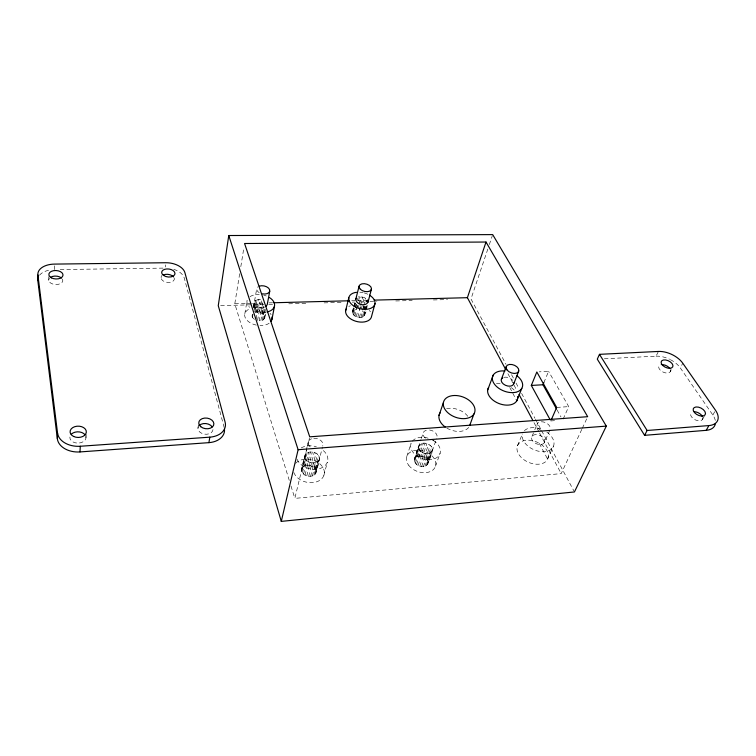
<?xml version="1.0" encoding="UTF-8"?>
<svg xmlns="http://www.w3.org/2000/svg" width="756" height="756" viewBox="0 0 756 756"><rect width="100%" height="100%" fill="white"/><g stroke="black" fill="none" stroke-linecap="round" stroke-linejoin="round"><path stroke-width="0.57" stroke-dasharray="3.78 2.83" d="M264.751 307.068L261.633 307.531L259.223 320.733C269.013 321.253 263.012 309.809 255.991 312.455L258.354 299.272L261.67 299.376L259.28 312.549M253.572 307.541L254.819 301.077L258.354 299.272M367.189 305.358C366.565 310.574 365.195 319.712 357.815 317.227C353.232 316.575 350.954 311.708 353.657 307.72M254.451 319.372L252.438 317.444L252.485 314.279M48.734 280.41L48.828 275.959M54.271 269.637L54.394 265.205M85.995 437.866L86.193 434.473M414.241 460.536C416.981 454.819 416.622 440.115 426.885 443.611C437.422 446.569 429.427 458.523 427.348 464.656C423.303 469.126 413.589 465.441 414.364 459.213L420.941 439.614M427.348 464.656L432.517 449.234M161.123 277.66L161.349 275.505M165.29 267.019L165.526 264.874M197.94 428.142L198.431 424.844M289.274 480.391L234.795 303.78L239.68 273.644M240.805 266.688L243.81 248.148M244.831 313.731L247.089 300.501A13.995 8.685 10.5 0 0 249.593 307.342M253.392 307.569L256.747 288.584M252.022 316.348L252.41 314.146M253.846 306.577L254.819 301.077M252.438 317.444L253.024 314.137M254.196 307.531L254.356 303.137M254.12 309.053L255.679 300.245M254.838 309.667L255.622 305.254L254.781 304.224M254.725 311.727L256.879 299.631M255.632 312.767L256.813 306.161L255.622 305.254M256.104 318.985L258.287 306.87L256.813 306.161M257.607 312.36L259.979 299.178M257.531 320.544L259.932 307.333L258.287 306.87M260.886 313.012L262.691 303.137M260.848 320.639L263.277 307.437M262.332 313.712L263.75 306.029M262.313 320.251L264.543 308.165M263.513 314.6L264.524 309.11M263.504 319.618L265.545 308.637M264.345 318.777L265.564 312.19M264.78 317.785L265.8 312.294M315.857 473.048C316.802 466.594 324.04 455.273 314.203 452.419C311.056 451.417 306.719 451.842 305.084 455.121C304.214 461.576 297.061 472.944 306.804 475.836C309.951 476.847 314.288 476.356 315.857 473.048L322.453 447.193M319.542 458.334L315.101 474.286M301.55 469.882L308.401 441.419M581.808 429.342L561.207 473.606L294.821 498.384L309.459 437.97M301.748 471.328L305.868 453.902M301.842 468.512L303.817 466.31L307.068 452.929M302.428 472.736L305.689 459.346L304.791 456.492M303.817 466.31L305.348 465.63L308.618 452.258M303.562 474.021L306.832 460.631L305.689 459.346M305.348 465.63L307.125 465.309L310.404 451.946M305.046 475.07L308.344 461.689L306.832 460.631M307.125 465.309L309.006 465.356L312.313 451.993M306.804 475.836L310.111 462.464L308.344 461.689M316.14 471.668L315.224 468.833L310.877 465.772L314.203 452.419M308.694 476.261L312.03 462.889L315.753 462.606L318.493 460.933M312.615 466.528L315.961 453.175M310.593 476.299L313.948 462.937M353.931 306.652L354.999 302.391M352.589 311.982L353.817 307.862M354.082 306.794L355.159 302.532M352.57 313.003L353.912 307.673M354.186 306.605L355.254 302.343M314.099 467.567L317.463 454.224M353.014 311.056L354.356 308.174M352.976 314.061L354.592 307.664M354.857 306.596L355.66 303.392M312.379 475.968L315.753 462.606M355.49 307.635L356.303 304.441M357.38 300.189L357.919 298.053M353.761 315.072L355.386 308.675M355.651 307.607L356.463 304.413M315.224 468.833L318.607 455.49M313.91 475.278L317.303 461.925M356.605 308.41L357.418 305.216M358.495 300.964L359.572 296.711L364.279 297.467L367.605 300.104M354.885 315.98L357.597 305.32M315.923 470.232L319.315 456.889M358.146 308.391L358.958 305.207M359.223 304.139L361.122 296.702M356.265 316.717L357.9 310.319M359.459 309.705L360.272 306.52M360.546 305.462L362.729 296.957M357.815 317.227L360.546 306.567M361.264 309.157L364.279 297.467M359.412 317.482L361.066 311.085M362.634 309.884L363.466 306.69M363.74 305.632L365.668 298.195M360.962 317.463L362.615 311.066M362.899 310.007L363.995 305.745M364.042 309.714L364.865 306.53M365.97 302.277L366.518 300.16M362.351 317.161L364.014 310.773M364.288 309.714L365.12 306.52M364.694 314.921L364.279 312.852L365.942 306.473M363.485 316.613L364.865 311.292M365.148 310.234L366.254 305.972M364.279 315.847L367.057 305.216M323.842 475.543L327.329 462.228M406.794 456.463L411.066 443.47M421.309 438.508L423.162 432.98M414.364 459.213L419.296 445.076M414.95 458.041L415.951 457.106L420.308 444.141M414.59 461.907L418.956 448.932L418.597 447.561M415.951 457.106L417.303 456.454L421.678 443.498M415.384 463.248L419.76 450.274L418.956 448.932M487.828 249.036L470.979 298.951L506.019 364.326M489.321 244.594L492.317 235.73M417.303 456.454L418.918 456.133L423.303 443.177M416.575 464.467L420.969 451.493L419.76 450.274M418.918 456.133L420.676 456.17L425.08 443.224M418.077 465.469L422.491 452.504L420.969 451.493M420.676 456.17L422.462 456.548L426.885 443.611M419.797 466.187L424.229 453.222L427.849 453.657L431.846 451.719M428.019 462.162L426.856 459.45L424.163 457.267L428.605 444.33M421.602 466.575L426.053 453.619M425.666 458.249L430.117 445.322M423.379 466.603L427.849 453.657M426.856 459.45L431.326 446.522M424.995 466.272L429.484 453.335M427.66 460.782L432.139 447.854M426.346 465.611L430.844 452.674M427.915 463.475L436.628 438.433M435.494 466.235L440.077 453.335M517.52 445.653L522.339 434.124M543.838 382.687L548.582 371.338L539.189 371.848M532.026 436.297L534.303 430.958M534.757 429.89L537.497 423.483M544.282 442.799A6.965 4.545 23.7 0 0 537.242 434.634A6.965 4.545 23.7 0 0 532.904 441.277A6.965 4.545 23.7 0 0 544.282 442.799L549.895 430.022M563.173 419.032L568.71 406.624L548.582 371.338M547.977 458.533A16.537 10.953 23.9 0 0 540.483 443.999L536.722 442.014A16.537 10.953 23.9 0 0 517.86 444.944A16.537 10.953 23.9 0 0 526.185 461.169A16.537 10.953 23.9 0 0 546.446 460.971L553.572 446.04M582.3 428.293L586.713 418.805M604.337 358.798L656.066 356.17L658.419 351.445M670.298 371.593L671.271 369.703M715.299 420.44A20.251 11.746 27.3 0 0 712.851 415.035L680.324 367.945L682.781 363.23M702.418 419.608L704.554 415.8M712.851 415.035L715.535 410.31M353.817 310.3L356.331 309.478M358.183 296.995L359.572 296.711M550.793 420.941L556.208 420.544M556.69 407.437L568.71 406.624M234.795 303.78L251.323 303.345M252.504 303.317L263.135 303.033M269.032 302.882L272.576 302.787M351.691 300.718L356.407 300.595M357.588 300.557L369.4 300.255M220.61 305.632L252.343 304.781M253.525 304.753L264.099 304.47M268.805 304.347L273.502 304.224M288.783 303.808L306.416 303.345M324.05 302.873L341.674 302.4M352.258 302.116L354.611 302.05M359.308 301.928L368.711 301.682M369.892 301.644L376.942 301.455M395.747 300.954L412.209 300.519M433.368 299.952L447.467 299.574M60.178 269.561L165.177 268.087M259.932 307.333L261.633 307.531M310.111 462.464L312.03 462.889M309.006 465.356L310.877 465.772M422.491 452.504L424.229 453.222M422.462 456.548L424.163 457.267M362.36 310.943L364.279 312.852M557.077 409.979L561.018 417.038M511.576 374.702L513.806 378.85M516.027 382.999L518.805 388.187M521.593 393.375L534.936 418.285M535.494 419.315L541.06 429.691M541.617 430.731L573.87 490.918M507.919 373.672L513.466 384.086M514.023 385.125L516.802 390.332M534.01 422.604L539 431.969M539.557 433.008L561.207 473.606M539.293 443.366L547.609 459.109M509.761 387.478L516.235 399.82M291.003 486.013L294.821 498.384M224.192 427.603L184.275 278.057A16.906 10.234 7.1 0 0 173.738 269.334M295.511 463.419A15.763 11.52 13.2 0 1 320.071 464.042A15.763 11.52 13.2 0 1 316.282 481.931A15.763 11.52 13.2 0 1 293.687 472.056M323.313 450.567A15.942 11.501 13.3 0 1 319.826 468.55A15.942 11.501 13.3 0 1 296.843 458.637M301.228 447.93A15.942 11.501 13.3 0 1 316.367 446.777M269.174 323.218A13.854 8.732 10.4 0 1 259.96 325.534M256.35 325.108A13.854 8.732 10.4 0 1 245.048 317.246A13.854 8.732 10.4 0 1 250.312 308.599M254.555 307.72A13.854 8.732 10.4 0 1 265.923 310.073M270.034 313.23A13.854 8.732 10.4 0 1 271.102 314.713M265.923 312.143A13.995 8.685 10.5 0 1 255.235 310.839M250 296.683A13.995 8.685 10.5 0 1 259.242 294.519M263.702 295.171A13.995 8.685 10.5 0 1 266.263 295.983M541.135 430.57A7.04 4.527 23.5 0 1 537.28 423.851A7.04 4.527 23.5 0 1 545.085 422.453A7.04 4.527 23.5 0 1 550.33 428.917M348.781 306.501A13.296 8.212 14.5 0 1 350.406 305.745M363.173 306.397A13.296 8.212 14.5 0 1 366.159 307.872M369.315 310.414A13.296 8.212 14.5 0 1 370.44 311.85M359.752 292.194A13.419 8.165 14.5 0 1 363.154 292.657M364.279 292.941A13.419 8.165 14.5 0 1 368.522 294.613M504.054 377.301A6.587 4.139 21.1 0 1 512.776 380.448M546.815 432.101A16.708 10.905 23.7 0 1 552.494 447.949A16.708 10.905 23.7 0 1 533.235 449.433A16.708 10.905 23.7 0 1 522.472 433.972M524.38 430.703A16.708 10.905 23.7 0 1 542.128 429.521M310.187 446.928A7.56 5.377 13.4 0 1 311.963 438.575M313.768 438.263A7.56 5.377 13.4 0 1 322.746 446.059M434.067 440.105A7.267 4.961 19.2 0 1 432.413 440.417M425.458 438.234A7.267 4.961 19.2 0 1 427.783 429.947M429.569 429.994A7.267 4.961 19.2 0 1 437.015 437.337M468.72 427.414A16.245 10.839 20 0 1 446.909 428.142M446.607 408.656A16.245 10.839 20 0 1 467.992 416.537M433.292 440.502A15.328 10.622 19.3 0 1 434.029 458.949A15.328 10.622 19.3 0 1 410.924 448.072A15.328 10.622 19.3 0 1 428.85 438.414M259.232 292.676A6.624 4.054 10.7 0 1 258.061 286.779M496.446 383.453A15.649 9.97 21.2 0 1 500.17 383.481M511.273 387.639A15.649 9.97 21.2 0 1 516.235 392.799M656.066 356.17A19.24 10.905 25.2 0 1 669.618 359.27M670.355 359.639A19.24 10.905 25.2 0 1 680.324 367.945M702.787 417.586A6.643 3.856 27.2 0 1 695.161 419.816A6.643 3.856 27.2 0 1 691.778 412.228M670.364 369.637A6.313 3.582 25.2 0 1 667 373.048A6.313 3.582 25.2 0 1 659.695 369.486A6.313 3.582 25.2 0 1 660.555 364.855M39.558 275.175A17.936 10.735 3 0 1 49.745 270.062M85.863 436.401A8.089 5.661 0.2 0 1 78.397 443.12A8.089 5.661 0.2 0 1 69.864 437.015M62.389 279.077A7.059 4.224 3 0 1 55.434 284.521A7.059 4.224 3 0 1 49.395 278.274M212.994 429.588A7.56 5.349 7.1 0 1 204.129 434.086A7.56 5.349 7.1 0 1 198.299 426.781M174.192 277.972A6.653 4.026 7.1 0 1 167.463 282.385A6.653 4.026 7.1 0 1 161.425 276.639M408.684 465.261A15.158 10.65 19.4 0 0 434.18 468.711A15.158 10.65 19.4 0 0 420.468 450.396A15.158 10.65 19.4 0 0 408.684 465.261"/><path stroke-width="1.13" d="M359.091 286.155L355.802 299.187C355.887 304.545 365.573 307.021 368.021 302.173L371.423 289.17M37.819 280.599L37.904 275.014A18.012 10.716 3.1 0 1 54.423 264.099L165.753 262.738A16.972 10.215 7.2 0 1 184.927 272.718L225.118 422.15A19.297 13.58 7.2 0 1 209.809 437.166L208.93 442.647L79.985 451.927A20.544 14.373 0.2 0 1 57.361 438.83L37.819 280.599A17.936 10.735 3 0 1 38.093 277.792M57.361 438.83L57.55 433.131L37.904 275.014M79.985 451.927L80.287 446.257A20.648 14.373 0.4 0 1 57.55 433.131M228.775 235.522L218.257 305.698L281.279 521.385L574.428 491.958L606.312 426.119L492.695 234.615L228.775 235.522L298.129 449.707L281.279 521.385M269.741 291.183L267.237 304.611L265.951 306.435M271.962 319.325L274.485 306.171M345.653 310.612L348.809 297.798M374.995 303.553L371.593 316.282A13.296 8.212 14.5 0 1 355.67 321.215A13.296 8.212 14.5 0 1 346.456 308.618M505.698 369.514L467.397 297.684L486.013 242.033L244.566 243.508L309.733 436.826L587.686 416.698L486.013 242.033M439.009 415.46L443.403 402.664M469.656 425.562L473.984 413.91A16.415 10.792 19.9 0 0 456.596 395.558A16.415 10.792 19.9 0 0 446.862 411.765A16.415 10.792 19.9 0 0 473.984 413.91M487.696 389.926L493.309 374.957M501.322 379.417L506.218 366.651M513.711 383.887L518.729 371.158M516.783 400.841L521.791 388.376M550.236 419.92L531.326 385.447L536.836 371.98L556.69 407.437L551.247 419.901M556.51 408.968L542.969 384.757L543.838 382.687M706.208 430.334L708.911 425.571A20.336 11.718 27.2 0 0 715.535 410.31L682.781 363.23A19.306 10.886 25.1 0 0 658.419 351.445L599.47 354.337L597.287 359.157L644.594 435.333L706.208 430.334A20.251 11.746 27.3 0 0 715.365 423.766M355.802 299.187L356.227 298.28M644.594 435.333L647.117 430.485L708.911 425.571M298.129 449.707L606.312 426.119M80.287 446.257L209.809 437.166M531.326 385.447L542.969 384.757M273.757 302.759L349.329 300.775M374.125 300.123L467.397 297.684M599.47 354.337L647.117 430.485M519.022 394.49L532.895 420.516M367.605 300.104L368.021 302.173M269.344 297.495A13.995 8.685 10.5 0 1 267.029 311.954M369.476 295.152A13.419 8.165 14.5 0 1 371.13 308.155A13.419 8.165 14.5 0 1 351.039 303.732A13.419 8.165 14.5 0 1 356.492 292.298M271.99 317.029A13.854 8.732 10.4 0 1 270.998 321.432M513.815 382.791A6.587 4.139 21.1 0 1 505.443 385.286A6.587 4.139 21.1 0 1 502.806 377.754M445.171 426.998A16.245 10.839 20 0 1 440.049 412.833M259.28 286.174A6.624 4.054 10.7 0 1 269.571 289.586A6.624 4.054 10.7 0 1 262.379 293.857M517.444 399.234A15.649 9.97 21.2 0 1 498.658 403.411A15.649 9.97 21.2 0 1 488.603 387.488M517.595 396.56A15.649 9.97 21.2 0 1 517.614 398.374M516.953 375.76A15.8 9.922 21.1 0 1 516.735 392.005A15.8 9.922 21.1 0 1 493.592 382.829A15.8 9.922 21.1 0 1 504.951 371.007M694.282 411.699A6.643 3.856 27.2 0 1 702.352 416.405M661.802 364.638A6.313 3.582 25.2 0 1 669.797 368.541M224.504 429.38A19.212 13.589 7.1 0 1 208.93 442.647M50.387 277.386A7.059 4.224 3 0 1 61.548 278.076M71.262 434.256A8.089 5.661 0.2 0 1 85.192 435.002M199.149 425.571A7.56 5.349 7.1 0 1 212.152 426.828M163.277 275.023A6.653 4.026 7.1 0 1 173.596 276.932M507.163 370.119A6.653 4.111 21 0 0 518.2 372.094A6.653 4.111 21 0 0 512.039 364.543A6.653 4.111 21 0 0 507.163 370.119M360.338 289.255A6.35 3.808 14.6 0 0 371.007 290.087A6.35 3.808 14.6 0 0 364.411 283.689A6.35 3.808 14.6 0 0 360.338 289.255M694.48 412.568A6.672 3.846 27.2 0 0 705.083 414.855A6.672 3.846 27.2 0 0 698.421 407.134A6.672 3.846 27.2 0 0 694.48 412.568M662.757 365.469A6.332 3.572 25.1 0 0 672.736 366.858A6.332 3.572 25.1 0 0 665.601 359.969A6.332 3.572 25.1 0 0 662.757 365.469M73.682 436.486A8.127 5.661 0.4 0 0 86.316 432.205A8.127 5.661 0.4 0 0 74.627 426.715A8.127 5.661 0.4 0 0 73.682 436.486M200.746 426.686A7.598 5.349 7.2 0 0 213.532 425.467A7.598 5.349 7.2 0 0 204.659 418.068A7.598 5.349 7.2 0 0 200.746 426.686M163.457 275.354A6.681 4.016 7.2 0 0 174.683 274.693A6.681 4.016 7.2 0 0 166.849 268.938A6.681 4.016 7.2 0 0 163.457 275.354M51.38 277.83A7.087 4.224 3.1 0 0 62.899 275.723A7.087 4.224 3.1 0 0 53.478 270.695A7.087 4.224 3.1 0 0 51.38 277.83"/></g></svg>
